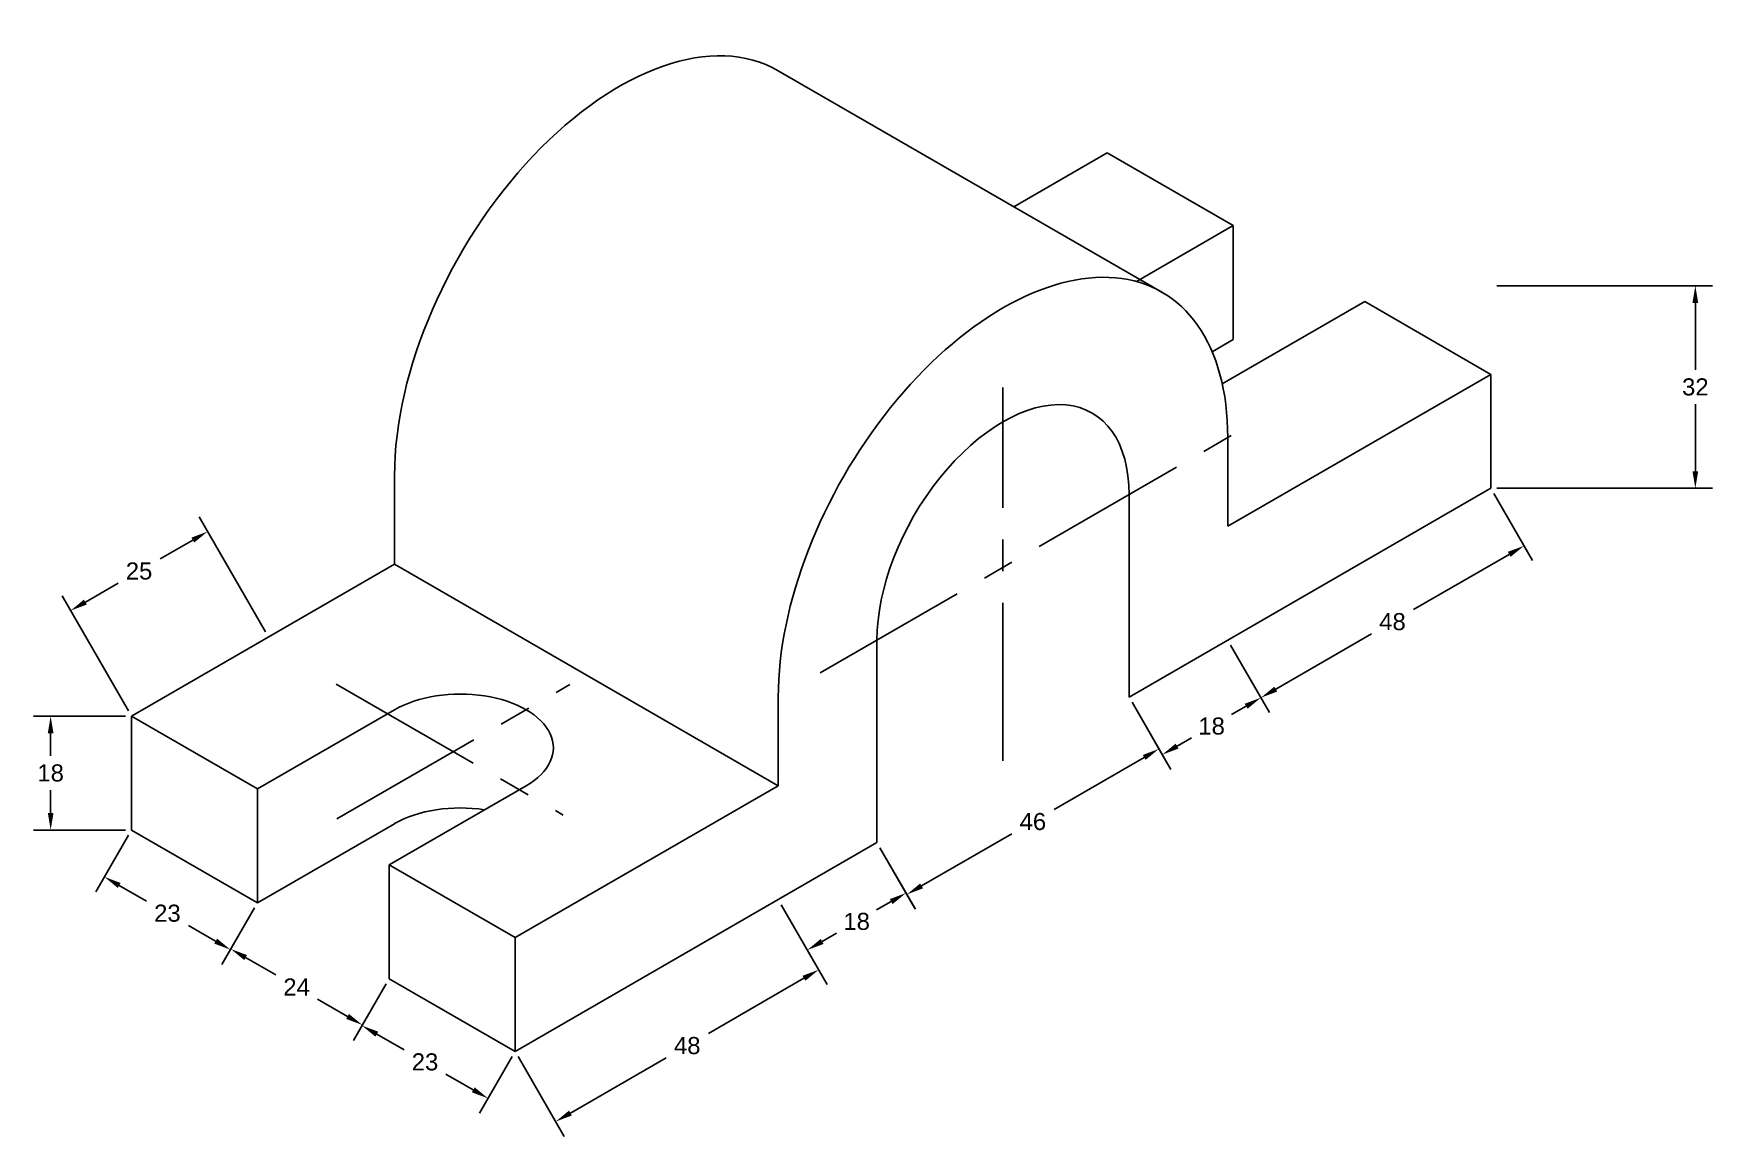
# Model space of a CAD drawing. Header units: inches. Extents: x -3 to 262, y -33 to 141.
import ezdxf

# ---------------------------------------------------------------- set-up
doc = ezdxf.new("R2010")
doc.units = ezdxf.units.IN
doc.header["$LTSCALE"] = 20
doc.header["$MEASUREMENT"] = 0
doc.linetypes.add('CENTER', pattern=[2, 1.25, -0.25, 0.25, -0.25])
doc.layers.add('center', color=10, linetype='CENTER')
doc.styles.get("Standard").update_dxf_attribs({"font": 'arial.ttf'})
doc.dimstyles.get("Standard").update_dxf_attribs({"dimscale": 15, "dimtxt": 0.18, "dimasz": 0.18, "dimexe": 0.18, "dimexo": 0.0625, "dimgap": 0.09, "dimtad": 0, "dimtih": 1, "dimtoh": 1, "dimdec": 0, "dimzin": 0, "dimdsep": 46, "dimtxsty": 'Standard', "dimcen": 0.09, "dimadec": 0, "dimazin": 0, "dimtfac": 1, "dimtdec": 0, "dimtofl": 0, "dimtmove": 0, "dimatfit": 3, "dimfxl": 1, "dimtolj": 1, "dimtzin": 0, "dimarcsym": 0})

# ---------------------------------------------------------------- blocks, each defined once
blk = doc.blocks.new('*D3')
at = {"layer": 'center', "color": 0, "linetype": 'ByBlock', "lineweight": -2, "transparency": 16777216}
for p, q in [((170.62, 35.65), (176.22, 25.94)), ((172.53, 26.93), (158.29, 18.7)), ((137.37, 6.63), (151.62, 14.85)), ((130.78, 12.65), (136.39, 2.94))]:
    blk.add_line(p, q, dxfattribs=at)
at = {"layer": 'center', "color": 0, "linetype": 'ByBlock', "transparency": 16777216}
for points in [[(172.31, 27.31), (172.76, 26.54), (174.87, 28.28)], [(137.15, 7.01), (137.6, 6.24), (135.04, 5.28)]]:
    blk.add_solid(points, dxfattribs=at)
at = {"layer": 'Defpoints', "color": 0, "linetype": 'ByBlock', "transparency": 16777216}
for p in [(170.15, 36.46), (174.87, 28.28), (130.31, 13.46)]:
    blk.add_point(p, dxfattribs=at)
at = {"layer": 'center', "color": 0, "linetype": 'ByBlock', "transparency": 16777216, "insert": (154.95, 16.78), "char_height": 2.7, "attachment_point": 5}
blk.add_mtext('\\A1;46', dxfattribs=at)
blk = doc.blocks.new('*D4')
at = {"layer": 'center', "color": 0, "linetype": 'ByBlock', "lineweight": -2, "transparency": 16777216}
for p, q in [((115.19, 3.65), (122.47, -8.96)), ((118.78, -7.97), (103.68, -16.69)), ((73.62, -20.35), (80.9, -32.96)), ((81.89, -29.27), (97, -20.55))]:
    blk.add_line(p, q, dxfattribs=at)
at = {"layer": 'center', "color": 0, "linetype": 'ByBlock', "transparency": 16777216}
for points in [[(118.56, -7.58), (119.01, -8.36), (121.12, -6.62)], [(81.66, -28.88), (82.11, -29.66), (79.55, -30.62)]]:
    blk.add_solid(points, dxfattribs=at)
at = {"layer": 'Defpoints', "color": 0, "linetype": 'ByBlock', "transparency": 16777216}
for p in [(114.72, 4.46), (73.15, -19.54), (79.55, -30.62)]:
    blk.add_point(p, dxfattribs=at)
at = {"layer": 'center', "color": 0, "linetype": 'ByBlock', "transparency": 16777216, "insert": (100.34, -18.62), "char_height": 2.7, "attachment_point": 5}
blk.add_mtext('\\A1;48', dxfattribs=at)
blk = doc.blocks.new('*D5')
at = {"layer": 'center', "color": 0, "linetype": 'ByBlock', "lineweight": -2, "transparency": 16777216}
for p, q in [((130.78, 12.65), (136.26, 3.16)), ((115.19, 3.65), (120.67, -5.84)), ((132.57, 4.15), (130.27, 2.82)), ((121.66, -2.15), (123.95, -0.83))]:
    blk.add_line(p, q, dxfattribs=at)
at = {"layer": 'center', "color": 0, "linetype": 'ByBlock', "transparency": 16777216}
for points in [[(132.34, 4.54), (132.79, 3.76), (134.91, 5.5)], [(121.43, -1.76), (121.88, -2.54), (119.32, -3.5)]]:
    blk.add_solid(points, dxfattribs=at)
at = {"layer": 'Defpoints', "color": 0, "linetype": 'ByBlock', "transparency": 16777216}
for p in [(130.31, 13.46), (134.91, 5.5), (114.72, 4.46)]:
    blk.add_point(p, dxfattribs=at)
at = {"layer": 'center', "color": 0, "linetype": 'ByBlock', "transparency": 16777216, "insert": (127.11, 1), "char_height": 2.7, "attachment_point": 5}
blk.add_mtext('\\A1;18', dxfattribs=at)
blk = doc.blocks.new('*D6')
at = {"layer": 'center', "color": 0, "linetype": 'ByBlock', "lineweight": -2, "transparency": 16777216}
for p, q in [((227.77, 68.65), (233.91, 58.03)), ((230.22, 59.02), (215.11, 50.29)), ((193.32, 37.72), (208.43, 46.44)), ((186.2, 44.65), (192.34, 34.03))]:
    blk.add_line(p, q, dxfattribs=at)
at = {"layer": 'center', "color": 0, "linetype": 'ByBlock', "transparency": 16777216}
for points in [[(229.99, 59.41), (230.44, 58.63), (232.56, 60.37)], [(193.1, 38.11), (193.55, 37.33), (190.99, 36.37)]]:
    blk.add_solid(points, dxfattribs=at)
at = {"layer": 'Defpoints', "color": 0, "linetype": 'ByBlock', "transparency": 16777216}
for p in [(227.3, 69.46), (232.56, 60.37), (185.73, 45.46)]:
    blk.add_point(p, dxfattribs=at)
at = {"layer": 'center', "color": 0, "linetype": 'ByBlock', "transparency": 16777216, "insert": (211.77, 48.37), "char_height": 2.7, "attachment_point": 5}
blk.add_mtext('\\A1;48', dxfattribs=at)
blk = doc.blocks.new('*D7')
at = {"layer": 'center', "color": 0, "linetype": 'ByBlock', "lineweight": -2, "transparency": 16777216}
for p, q in [((186.2, 44.65), (192.34, 34.03)), ((170.62, 35.65), (176.75, 25.03)), ((188.65, 35.02), (186.35, 33.69)), ((177.74, 28.72), (180.03, 30.04))]:
    blk.add_line(p, q, dxfattribs=at)
at = {"layer": 'center', "color": 0, "linetype": 'ByBlock', "transparency": 16777216}
for points in [[(188.42, 35.41), (188.87, 34.63), (190.99, 36.37)], [(177.51, 29.11), (177.96, 28.33), (175.4, 27.37)]]:
    blk.add_solid(points, dxfattribs=at)
at = {"layer": 'Defpoints', "color": 0, "linetype": 'ByBlock', "transparency": 16777216}
for p in [(185.73, 45.46), (170.15, 36.46), (190.99, 36.37)]:
    blk.add_point(p, dxfattribs=at)
at = {"layer": 'center', "color": 0, "linetype": 'ByBlock', "transparency": 16777216, "insert": (183.19, 31.87), "char_height": 2.7, "attachment_point": 5}
blk.add_mtext('\\A1;18', dxfattribs=at)
blk = doc.blocks.new('*D8')
at = {"layer": 'center', "color": 0, "linetype": 'ByBlock', "lineweight": -2, "transparency": 16777216}
for p, q in [((12.06, 14.65), (6.9, 5.71)), ((10.59, 6.7), (14.9, 4.21)), ((31.98, 3.15), (26.82, -5.79)), ((25.83, -2.1), (21.52, 0.39))]:
    blk.add_line(p, q, dxfattribs=at)
at = {"layer": 'center', "color": 0, "linetype": 'ByBlock', "transparency": 16777216}
for points in [[(10.82, 7.09), (10.37, 6.31), (8.25, 8.05)], [(26.06, -1.71), (25.61, -2.49), (28.17, -3.45)]]:
    blk.add_solid(points, dxfattribs=at)
at = {"layer": 'Defpoints', "color": 0, "linetype": 'ByBlock', "transparency": 16777216}
for p in [(12.53, 15.46), (32.45, 3.96), (28.17, -3.45)]:
    blk.add_point(p, dxfattribs=at)
at = {"layer": 'center', "color": 0, "linetype": 'ByBlock', "transparency": 16777216, "insert": (18.21, 2.3), "char_height": 2.7, "attachment_point": 5}
blk.add_mtext('\\A1;23', dxfattribs=at)
blk = doc.blocks.new('*D9')
at = {"layer": 'center', "color": 0, "linetype": 'ByBlock', "lineweight": -2, "transparency": 16777216}
for p, q in [((31.98, 3.15), (26.88, -5.69)), ((30.56, -4.7), (35.32, -7.45)), ((52.76, -8.85), (47.66, -17.69)), ((46.67, -14), (41.92, -11.26))]:
    blk.add_line(p, q, dxfattribs=at)
at = {"layer": 'center', "color": 0, "linetype": 'ByBlock', "transparency": 16777216}
for points in [[(30.79, -4.31), (30.34, -5.09), (28.23, -3.35)], [(46.9, -13.61), (46.45, -14.39), (49.01, -15.35)]]:
    blk.add_solid(points, dxfattribs=at)
at = {"layer": 'Defpoints', "color": 0, "linetype": 'ByBlock', "transparency": 16777216}
for p in [(32.45, 3.96), (53.23, -8.04), (49.01, -15.35)]:
    blk.add_point(p, dxfattribs=at)
at = {"layer": 'center', "color": 0, "linetype": 'ByBlock', "transparency": 16777216, "insert": (38.62, -9.35), "char_height": 2.7, "attachment_point": 5}
blk.add_mtext('\\A1;24', dxfattribs=at)
blk = doc.blocks.new('*D10')
at = {"layer": 'center', "color": 0, "linetype": 'ByBlock', "lineweight": -2, "transparency": 16777216}
for p, q in [((52.76, -8.85), (47.6, -17.79)), ((51.29, -16.8), (55.61, -19.29)), ((72.68, -20.35), (67.52, -29.29)), ((66.53, -25.6), (62.22, -23.11))]:
    blk.add_line(p, q, dxfattribs=at)
at = {"layer": 'center', "color": 0, "linetype": 'ByBlock', "transparency": 16777216}
for points in [[(51.52, -16.41), (51.07, -17.19), (48.95, -15.45)], [(66.76, -25.21), (66.31, -25.99), (68.87, -26.95)]]:
    blk.add_solid(points, dxfattribs=at)
at = {"layer": 'Defpoints', "color": 0, "linetype": 'ByBlock', "transparency": 16777216}
for p in [(53.23, -8.04), (73.15, -19.54), (68.87, -26.95)]:
    blk.add_point(p, dxfattribs=at)
at = {"layer": 'center', "color": 0, "linetype": 'ByBlock', "transparency": 16777216, "insert": (58.91, -21.2), "char_height": 2.7, "attachment_point": 5}
blk.add_mtext('\\A1;23', dxfattribs=at)
blk = doc.blocks.new('*D11')
at = {"layer": 'center', "color": 0, "linetype": 'ByBlock', "lineweight": -2, "transparency": 16777216}
for p, q in [((11.59, 33.46), (-2.94, 33.46)), ((-0.24, 30.76), (-0.24, 27.19)), ((-0.24, 18.16), (-0.24, 21.73)), ((11.59, 15.46), (-2.94, 15.46))]:
    blk.add_line(p, q, dxfattribs=at)
at = {"layer": 'center', "color": 0, "linetype": 'ByBlock', "transparency": 16777216}
for points in [[(-0.69, 30.76), (0.21, 30.76), (-0.24, 33.46)], [(-0.69, 18.16), (0.21, 18.16), (-0.24, 15.46)]]:
    blk.add_solid(points, dxfattribs=at)
at = {"layer": 'Defpoints', "color": 0, "linetype": 'ByBlock', "transparency": 16777216}
for p in [(-0.24, 33.46), (12.53, 33.46), (12.53, 15.46)]:
    blk.add_point(p, dxfattribs=at)
at = {"layer": 'center', "color": 0, "linetype": 'ByBlock', "transparency": 16777216, "insert": (-0.24, 24.46), "char_height": 2.7, "attachment_point": 5}
blk.add_mtext('\\A1;18', dxfattribs=at)
blk = doc.blocks.new('*D13')
at = {"layer": 'center', "color": 0, "linetype": 'ByBlock', "lineweight": -2, "transparency": 16777216}
for p, q in [((33.71, 46.77), (23.21, 64.96)), ((22.22, 61.27), (17.05, 58.29)), ((5.25, 51.47), (10.42, 54.46)), ((12.06, 34.27), (1.56, 52.46))]:
    blk.add_line(p, q, dxfattribs=at)
at = {"layer": 'center', "color": 0, "linetype": 'ByBlock', "transparency": 16777216}
for points in [[(22, 61.66), (22.45, 60.89), (24.56, 62.62)], [(5.02, 51.86), (5.47, 51.09), (2.91, 50.12)]]:
    blk.add_solid(points, dxfattribs=at)
at = {"layer": 'Defpoints', "color": 0, "linetype": 'ByBlock', "transparency": 16777216}
for p in [(24.56, 62.62), (34.18, 45.96), (12.53, 33.46)]:
    blk.add_point(p, dxfattribs=at)
at = {"layer": 'center', "color": 0, "linetype": 'ByBlock', "transparency": 16777216, "insert": (13.73, 56.37), "char_height": 2.7, "attachment_point": 5}
blk.add_mtext('\\A1;25', dxfattribs=at)
blk = doc.blocks.new('*D14')
at = {"layer": 'center', "color": 0, "linetype": 'ByBlock', "lineweight": -2, "transparency": 16777216}
for p, q in [((228.24, 101.46), (262.32, 101.46)), ((259.62, 98.76), (259.62, 88.19)), ((259.62, 72.16), (259.62, 82.73)), ((228.24, 69.46), (262.32, 69.46))]:
    blk.add_line(p, q, dxfattribs=at)
at = {"layer": 'center', "color": 0, "linetype": 'ByBlock', "transparency": 16777216}
for points in [[(259.17, 98.76), (260.07, 98.76), (259.62, 101.46)], [(259.17, 72.16), (260.07, 72.16), (259.62, 69.46)]]:
    blk.add_solid(points, dxfattribs=at)
at = {"layer": 'Defpoints', "color": 0, "linetype": 'ByBlock', "transparency": 16777216}
for p in [(227.3, 101.46), (227.3, 69.46), (259.62, 69.46)]:
    blk.add_point(p, dxfattribs=at)
at = {"layer": 'center', "color": 0, "linetype": 'ByBlock', "transparency": 16777216, "insert": (259.62, 85.46), "char_height": 2.7, "attachment_point": 5}
blk.add_mtext('\\A1;32', dxfattribs=at)

msp = doc.modelspace()

# ---------------------------------------------------------------- linework, layer by layer
for p, q in [((114.71, 135.45), (175.33, 100.45)), ((151.94, 113.95), (166.68, 122.46)), ((186.6, 110.96), (166.68, 122.46)), ((166.68, 122.46), (186.6, 110.96)), ((186.6, 110.96), (171.3, 102.13)), ((186.6, 110.96), (186.6, 92.96)), ((207.39, 98.96), (184.87, 85.96)), ((227.3, 87.46), (207.39, 98.96)), ((186.6, 92.96), (183.27, 91.04)), ((227.3, 87.46), (185.73, 63.46)), ((227.3, 69.46), (227.3, 87.46)), ((185.73, 77.46), (185.73, 63.46)), ((54.1, 57.46), (54.1, 71.46)), ((170.15, 36.46), (227.3, 69.46)), ((170.15, 68.46), (170.15, 36.46)), ((12.53, 33.46), (54.1, 57.46)), ((54.1, 57.46), (114.72, 22.46)), ((130.31, 45.46), (130.31, 13.46)), ((114.72, 22.46), (114.72, 36.46)), ((12.53, 15.46), (12.53, 33.46)), ((12.53, 33.46), (32.45, 21.96)), ((32.45, 21.96), (54.1, 34.46)), ((32.45, 21.96), (32.45, 3.96)), ((74.88, 22.46), (53.23, 9.96)), ((114.72, 22.46), (73.15, -1.54)), ((32.45, 3.96), (54.1, 16.46)), ((12.53, 15.46), (32.45, 3.96)), ((73.15, -19.54), (130.31, 13.46)), ((53.23, 9.96), (73.15, -1.54)), ((53.23, 9.96), (53.23, -8.04)), ((73.15, -1.54), (73.15, -19.54)), ((53.23, -8.04), (73.15, -19.54))]:
    msp.add_line(p, q)
for centre, major_axis, start_param in [((89.61, 91.96), (-25.11, -43.49), 3.141593), ((150.23, 56.96), (-25.11, -43.49), 2.356194), ((150.23, 56.96), (-14.08, -24.4), 2.356194), ((150.23, 56.96), (-14.08, -24.4), 2.356194), ((64.49, 28.46), (-14.7, 0), 2.356194), ((64.49, 10.46), (-14.7, 0), 4.45059)]:
    msp.add_ellipse(centre, major_axis=major_axis, ratio=0.57735, start_param=start_param, end_param=5.497787)
at = {"layer": 'center'}
for p, q in [((150.23, 26.38), (150.23, 85.4)), ((121.33, 40.28), (188.83, 79.25)), ((44.88, 38.52), (80.72, 17.83)), ((44.98, 17.2), (81.81, 38.46))]:
    msp.add_line(p, q, dxfattribs=at)

# ---------------------------------------------------------------- dimensions: what is measured, and where the dimension line sits
at = {"layer": 'center', "linetype": 'ByBlock'}
for p1, p2, distance, picture, middle in [((227.3, 101.46), (227.3, 69.46), 32.31, '*D14', (259.62, 85.46)), ((185.73, 45.46), (227.3, 69.46), -10.5, '*D6', (211.77, 48.37)), ((12.53, 33.46), (34.18, 45.96), 19.24, '*D13', (13.73, 56.37)), ((170.15, 36.46), (185.73, 45.46), -10.5, '*D7', (183.19, 31.87)), ((130.31, 13.46), (170.15, 36.46), -9.45, '*D3', (154.95, 16.78)), ((12.53, 15.46), (12.53, 33.46), 12.77, '*D11', (-0.24, 24.46)), ((12.53, 15.46), (32.45, 3.96), -8.56, '*D8', (18.21, 2.3)), ((114.72, 4.46), (130.31, 13.46), -9.2, '*D5', (127.11, 1)), ((32.45, 3.96), (53.23, -8.04), -8.45, '*D9', (38.62, -9.35)), ((114.72, 4.46), (73.15, -19.54), 12.8, '*D4', (100.34, -18.62)), ((53.23, -8.04), (73.15, -19.54), -8.56, '*D10', (58.91, -21.2))]:
    dim = msp.add_aligned_dim(p1=p1, p2=p2, distance=distance, dimstyle='Standard', dxfattribs=at)
    dim.commit()
    dim.dimension.update_dxf_attribs({"geometry": picture, "text_midpoint": middle})

doc.saveas('drawing.dxf')
